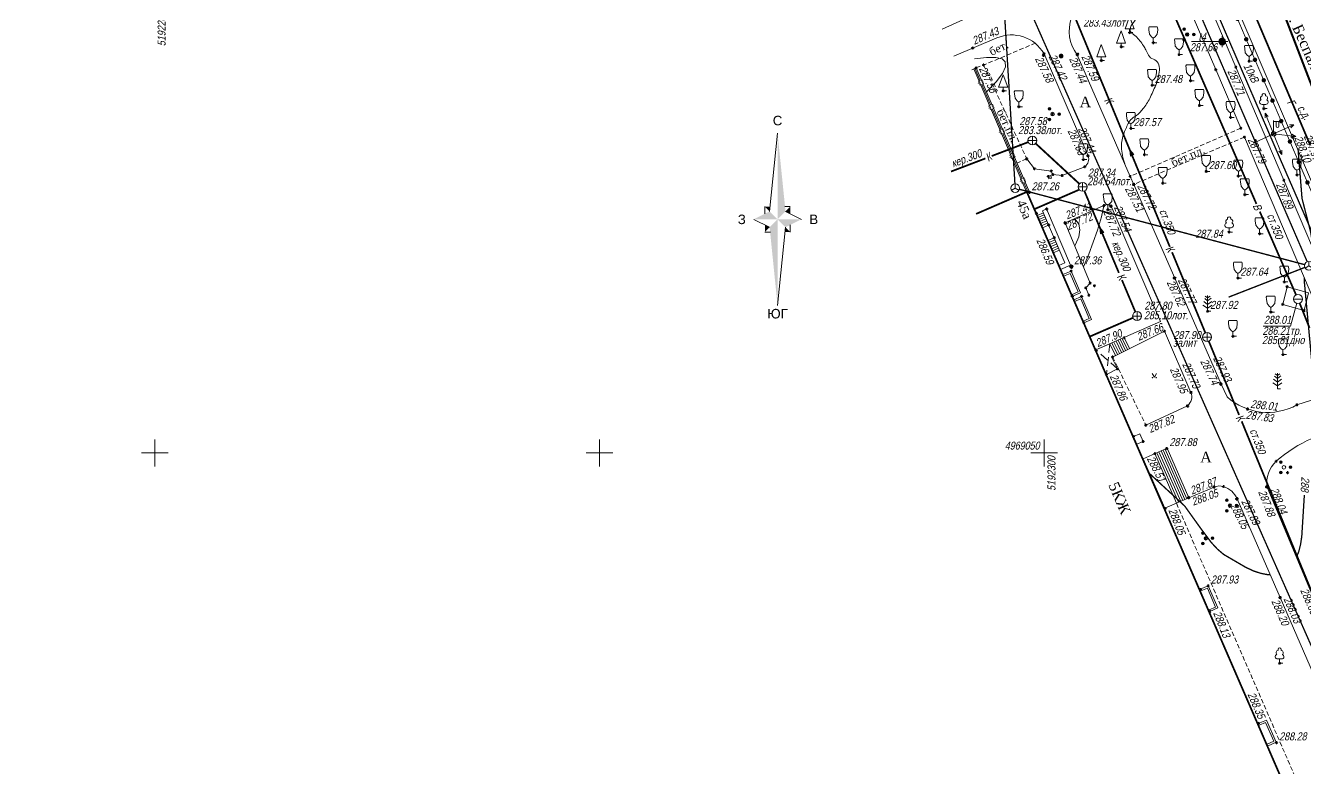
# Model space of a CAD drawing. Header units: metres. Extents: x 5191936 to 10384803, y 4968698 to 9938221.
# Drawn here: x 5192185.5 to 5192329.4, y 4969014.5 to 4969098 of the extents above; entities that cross this region are included whole.
import ezdxf
from ezdxf.enums import TextEntityAlignment as Align

# ---------------------------------------------------------------- set-up
doc = ezdxf.new("R2010")
doc.units = ezdxf.units.M
doc.set_wipeout_variables(frame=1)
for name, pattern in [('COMMUN', [6, 5, -1]), ('DASHED', [0.75, 0.5, -0.25]), ('DASHEDX2', [1.5, 1, -0.5])]:
    doc.linetypes.add(name, pattern=pattern)
doc.layers.get('0').update_dxf_attribs({"lineweight": 18})
for name, color, linetype, lineweight in [('51361400', 7, 'Continuous', 18), ('51361800', 7, 'Continuous', 18), ('51361960', 7, 'Continuous', 18), ('51472300', 7, 'Continuous', 18), ('71133100', 7, 'Continuous', 18), ('71133200', 7, 'Continuous', 18), ('71133600', 7, 'Continuous', 18), ('71133800', 7, 'Continuous', 18), ('71211000', 7, 'Continuous', 18), ('82211000', 7, 'Continuous', 18), ('82212000', 7, 'Continuous', 18), ('Commun', 7, 'Continuous', 18), ('CONTOURS-LABEL', 7, 'Continuous', 18), ('ELE_SKLAD', 7, 'Continuous', 18), ('GEO_POINTS', 7, 'Continuous', 18), ('Grid', 7, 'Continuous', 18), ('Otm', 7, 'Continuous', 18), ('R_Поверхность9_CNT-MAJ', 7, 'Continuous', 18), ('R_Поверхность9_CNT-MIN', 7, 'Continuous', 18), ('Sit', 7, 'Continuous', 18), ('Text', 7, 'Continuous', 18), ('Text_com', 7, 'Continuous', 18), ('Us_znak', 7, 'Continuous', 18), ('Us_znak_fon', 7, 'Continuous', 18), ('Рамка и сетка', 7, 'Continuous', 18)]:
    doc.layers.add(name, color=color, linetype=linetype, lineweight=lineweight)
doc.styles.add('eskd', font='ESKD1.shx', dxfattribs={"width": 1.2, "oblique": 15})
doc.styles.get("Standard").update_dxf_attribs({"font": 'arial.ttf', "width": 0.8, "oblique": 13, "height": 0.9})
doc.styles.add('style1', font='times.ttf', dxfattribs={"height": 1})
doc.linetypes.add('KABELww_500', pattern='A,0.0001,-0.4,[131,ltypeshp.shx,S=0.4,R=90,X=0.4,Y=-0.4],0.2,[131,ltypeshp.shx,S=0.2,R=90,X=0.4,Y=-0.2],3.6,[131,ltypeshp.shx,S=0.2,R=-90,X=-0.4,Y=0.2],0.2,[131,ltypeshp.shx,S=0.4,R=-90,X=-0.4,Y=0.4],-0.8,4,-0.4', length=9.6001)
doc.linetypes.add('ПОДЗ_ЛИНИИ_СВЯЗИ', pattern='A,4.8,-0.2,[133,ltypeshp.shx,S=0.2,R=0,X=-0.2,Y=0],-0.2,4.8,-2', length=12)

# ---------------------------------------------------------------- blocks, each defined once
blk = doc.blocks.new('71133200')
for p, q in [((-0.924145, 3.560442), (-1.024145, 3.360442)), ((-1.024145, 3.360442), (-0.977382, 2.864397)), ((-0.024145, 3.560442), (-0.924145, 3.560442)), ((-0.024145, 3.560442), (0.875855, 3.560442)), ((0.875855, 3.560442), (0.958164, 3.395824)), ((0.975974, 2.864397), (0.958164, 3.395824)), ((-0.977382, 2.864397), (-0.861899, 1.88241)), ((-0.861899, 1.88241), (-0.374616, 1.28565)), ((-0.374616, 1.28565), (0, 1.039723)), ((0, 1.039723), (0.401375, 1.321765)), ((0, 0), (0, 1.039723)), ((0.8, 0), (0, 0)), ((0.401375, 1.321765), (0.861899, 1.88241)), ((0.861899, 1.88241), (0.975974, 2.864397))]:
    blk.add_line(p, q)
at = {"style": 'eskd', "oblique": 14.99997778}
blk.add_attdef('Z', (1.873004, -0.239356), '', height=2, dxfattribs=at)
blk = doc.blocks.new('71133100')
for p, q in [((-0.39, 0.96), (0.43, 0.96)), ((0, 0.96), (0, 0)), ((0, 0), (0.75, 0))]:
    blk.add_line(p, q)
for centre, radius, start, end in [((-0.26, 2.38), 0.52, 101.09, 227.21), ((0.01, 3.04), 0.39, 339.52, 198.62), ((0.33, 2.4), 0.5, 301.87, 85.62), ((-0.44, 1.5), 0.538, 107.1058, 275.2306), ((0.46, 1.48), 0.52, 267.04, 76.7)]:
    blk.add_arc(centre, radius, start, end)
at = {"style": 'eskd', "oblique": 15}
blk.add_attdef('Z', (1.7, -0.17), '', height=2, dxfattribs=at)
blk = doc.blocks.new('71133600')
for p, q in [((-0.52, 3.39), (0, 3.02)), ((0, 3.02), (0.55, 3.39)), ((-0.86, 2.16), (0, 1.51)), ((0, 1.51), (0.96, 2.16))]:
    blk.add_line(p, q)
for points in [[(-0.64, 2.84), (0, 2.37), (0, 2.37), (0.78, 2.93)], [(0.71, 0), (0, 0), (0, 3.55)], [(-1.05, 1.38), (0, 0.67), (1, 1.38)]]:
    blk.add_lwpolyline(points)
at = {"style": 'eskd', "oblique": 15}
blk.add_attdef('Z', (2.03, -0.19), '', height=2, dxfattribs=at)
blk = doc.blocks.new('51472300')
for p, q in [((0, 0.5), (0, 3)), ((0, 2.75), (1.5, 2.75)), ((0.54, 1.74), (0.54, 2.75)), ((1.2, 1.74), (1.2, 2.75))]:
    blk.add_line(p, q)
at = {"color": 7}
for radius in [0.5, 0.05]:
    blk.add_circle((0, 0), radius, dxfattribs=at)
blk.add_arc((0.87, 1.75), 0.331, 182.1567, 357.8433)
at = {"oblique": 15}
blk.add_attdef('Z', (1.02, -1.37), '', height=2, dxfattribs=at)
blk = doc.blocks.new('NAPR')
at = {"layer": 'Us_znak', "color": 0, "linetype": 'Continuous', "lineweight": -2}
for p in [(-0.19, 2.04), (0.19, 2.04)]:
    blk.add_line(p, (0, 2.5), dxfattribs=at)
blk.add_lwpolyline([(0, 0), (0, 2.5)], dxfattribs=at)
blk = doc.blocks.new('71211000')
at = {"linetype": 'Continuous'}
h = blk.add_hatch(color=256, dxfattribs=at)
h.paths.add_polyline_path([(-0.39, -1.19, 1), (-0.99, -1.19, 1)])
h.paths.add_polyline_path([(-0.41, 1.18, 1), (-1.01, 1.18, 1)])
h.paths.add_polyline_path([(1.2, 0, 1), (1.8, 0, 1)])
for centre, radius in [((-0.71, 1.18), 0.3), ((0, 0), 0.4), ((1.5, 0), 0.3), ((-0.69, -1.19), 0.3)]:
    blk.add_circle(centre, radius)
blk = doc.blocks.new('KOVER')
at = {"layer": 'Us_znak', "lineweight": -2}
blk.add_hatch(color=0, dxfattribs=at).paths.add_polyline_path([(-0.21, 0, 1), (0.21, 0, 1)])
at = {"layer": 'Us_znak_fon', "true_color": 0xffffff}
blk.add_hatch(color=7, dxfattribs=at).paths.add_polyline_path([(-0.26, 0, 1), (0.26, 0, 1)])
at = {"layer": 'Us_znak', "color": 0, "lineweight": -2}
blk.add_circle((0, 0), 0.21, dxfattribs=at)
blk = doc.blocks.new('71133800')
blk.add_lwpolyline([(0.71, 0), (0, 0), (0, 0.8), (-1.03, 0.8), (0, 3.61), (1.01, 0.8), (-0.03, 0.8)])
at = {"style": 'eskd', "oblique": 15}
blk.add_attdef('Z', (1.57, -0.8), '', height=2, dxfattribs=at)
blk = doc.blocks.new('GAZON')
at = {"layer": 'Us_znak', "linetype": 'COMMUN', "lineweight": -2}
for points in [[(-0.23, -0.04, 1), (-0.18, -0.04, 1)], [(0.18, -0.04, 1), (0.23, -0.04, 1)]]:
    blk.add_hatch(color=0, dxfattribs=at).paths.add_polyline_path(points)
at = {"layer": 'Us_znak', "color": 0, "linetype": 'COMMUN', "lineweight": -2}
for points in [[(0, 0), (-0.26, 0.43)], [(0, 0), (0.26, 0.43)]]:
    blk.add_lwpolyline(points, dxfattribs=at)
for centre in [(-0.21, -0.04), (0.21, -0.04)]:
    blk.add_circle(centre, 0.025, dxfattribs=at)
blk = doc.blocks.new('*U52')
at = {"layer": '82212000', "linetype": 'Continuous', "ltscale": 0.5}
for points in [[(5192292.89, 4969091.64, 1), (5192292.87, 4969091.68, 1)], [(5192294.07, 4969088.88, 1), (5192294.05, 4969088.93, 1)], [(5192295.26, 4969086.12, 1), (5192295.24, 4969086.17, 1)], [(5192296.44, 4969083.37, 1), (5192296.42, 4969083.41, 1)], [(5192297.62, 4969080.61, 1), (5192297.6, 4969080.66, 1)]]:
    blk.add_hatch(color=256, dxfattribs=at).paths.add_polyline_path(points, flags=0)
at = {"layer": '82212000', "ltscale": 0.5, "const_width": 0.1}
blk.add_lwpolyline([(5192292.78, 4969091.89), (5192292.21, 4969093.23)], dxfattribs=at)
at = {"layer": '82212000', "linetype": 'Continuous', "ltscale": 0.5}
for points, const_width in [([(5192292.65, 4969091.56), (5192292.51, 4969091.5)], 0.05), ([(5192292.55, 4969091.79), (5192293.01, 4969091.99)], 0.05), ([(5192292.75, 4969091.33), (5192292.55, 4969091.79)], 0.05), ([(5192293.21, 4969091.53), (5192292.75, 4969091.33)], 0.05), ([(5192293.97, 4969089.13), (5192292.98, 4969091.43)], 0.1), ([(5192293.01, 4969091.99), (5192293.21, 4969091.53)], 0.05), ([(5192293.83, 4969088.8), (5192293.7, 4969088.75)], 0.05), ([(5192293.74, 4969089.03), (5192294.2, 4969089.23)], 0.05), ([(5192293.93, 4969088.57), (5192293.74, 4969089.03)], 0.05), ([(5192294.39, 4969088.77), (5192293.93, 4969088.57)], 0.05), ([(5192295.15, 4969086.38), (5192294.16, 4969088.67)], 0.1), ([(5192294.2, 4969089.23), (5192294.39, 4969088.77)], 0.05), ([(5192295.02, 4969086.05), (5192294.88, 4969085.99)], 0.05), ([(5192294.92, 4969086.28), (5192295.38, 4969086.47)], 0.05), ([(5192295.12, 4969085.82), (5192294.92, 4969086.28)], 0.05), ([(5192295.58, 4969086.02), (5192295.12, 4969085.82)], 0.05), ([(5192296.33, 4969083.62), (5192295.35, 4969085.92)], 0.1), ([(5192295.38, 4969086.47), (5192295.58, 4969086.02)], 0.05), ([(5192296.2, 4969083.29), (5192296.06, 4969083.23)], 0.05), ([(5192296.1, 4969083.52), (5192296.56, 4969083.72)], 0.05), ([(5192296.3, 4969083.06), (5192296.1, 4969083.52)], 0.05), ([(5192296.76, 4969083.26), (5192296.3, 4969083.06)], 0.05), ([(5192297.51, 4969080.86), (5192296.53, 4969083.16)], 0.1), ([(5192296.56, 4969083.72), (5192296.76, 4969083.26)], 0.05), ([(5192297.38, 4969080.53), (5192297.25, 4969080.47)], 0.05), ([(5192297.29, 4969080.76), (5192297.74, 4969080.96)], 0.05), ([(5192297.48, 4969080.3), (5192297.29, 4969080.76)], 0.05), ([(5192297.94, 4969080.5), (5192297.48, 4969080.3)], 0.05), ([(5192297.74, 4969080.96), (5192297.94, 4969080.5)], 0.05)]:
    blk.add_lwpolyline(points, dxfattribs=dict(at, const_width=const_width))
at = {"layer": '82212000', "linetype": 'Continuous', "ltscale": 0.5, "flags": 128}
blk.add_lwpolyline([(5192298.2, 4969079.25, 0.1, 0.1, 0), (5192297.71, 4969080.4, 0, 0, 0)], format="xyseb", dxfattribs=at)
blk = doc.blocks.new('*U58')
at = {"layer": '82211000', "linetype": 'Continuous', "ltscale": 0.5}
for points in [[(5192318.88, 4969103.27, 1), (5192318.54, 4969103.63, 1)], [(5192320.79, 4969100.97, 1), (5192320.46, 4969101.34, 1)], [(5192321.83, 4969098.57, 1), (5192321.63, 4969099.03, 1)], [(5192322.81, 4969096.27, 1), (5192322.61, 4969096.73, 1)], [(5192323.79, 4969093.97, 1), (5192323.59, 4969094.43, 1)], [(5192324.77, 4969091.67, 1), (5192324.58, 4969092.13, 1)], [(5192325.75, 4969089.38, 1), (5192325.56, 4969089.84, 1)], [(5192326.73, 4969087.08, 1), (5192326.54, 4969087.54, 1)], [(5192327.72, 4969084.78, 1), (5192327.52, 4969085.24, 1)], [(5192328.7, 4969082.48, 1), (5192328.51, 4969082.94, 1)], [(5192329.69, 4969080.18, 1), (5192329.49, 4969080.64, 1)], [(5192330.67, 4969077.88, 1), (5192330.48, 4969078.34, 1)], [(5192331.66, 4969075.59, 1), (5192331.46, 4969076.05, 1)], [(5192332.64, 4969073.29, 1), (5192332.45, 4969073.75, 1)], [(5192333.63, 4969070.99, 1), (5192333.43, 4969071.45, 1)], [(5192334.62, 4969068.69, 1), (5192334.42, 4969069.15, 1)], [(5192335.6, 4969066.4, 1), (5192335.41, 4969066.86, 1)], [(5192336.59, 4969064.1, 1), (5192336.39, 4969064.56, 1)], [(5192337.57, 4969061.8, 1), (5192337.38, 4969062.26, 1)]]:
    blk.add_hatch(color=256, dxfattribs=at).paths.add_polyline_path(points, flags=0)
at = {"layer": '82211000', "ltscale": 0.5, "const_width": 0.1}
blk.add_lwpolyline([(5192318.53, 4969103.62, 0.104596), (5192317.47, 4969104.24, 0.104596)], format="xyb", dxfattribs=at)
at = {"layer": '82211000', "linetype": 'Continuous', "ltscale": 0.5}
for points in [[(5192320.46, 4969101.34, 0.1, 0.1, -0.006177), (5192318.9, 4969103.22, 0.1, 0.1, 0.004219), (5192318.87, 4969103.26, 0, 0, 0)], [(5192321.63, 4969099.03, 0.1, 0.1, 0), (5192320.82, 4969100.93, 0.1, 0.1, -0.000126), (5192320.79, 4969100.97, 0, 0, 0)], [(5192327.52, 4969085.24, 0.1, 0.1, 0), (5192327.48, 4969085.34, 0.1, 0.1, 0), (5192326.73, 4969087.08, 0, 0, 0)], [(5192332.45, 4969073.75, 0.1, 0.1, 0), (5192331.9, 4969075.02, 0.1, 0.1, 0), (5192331.66, 4969075.59, 0, 0, 0)]]:
    blk.add_lwpolyline(points, format="xyseb", dxfattribs=at)
at = {"layer": '82211000', "linetype": 'Continuous', "ltscale": 0.5, "const_width": 0.1}
for points in [[(5192322.61, 4969096.73), (5192321.83, 4969098.57)], [(5192323.59, 4969094.43), (5192322.81, 4969096.27)], [(5192324.58, 4969092.13), (5192323.79, 4969093.97)], [(5192325.56, 4969089.84), (5192324.77, 4969091.67)], [(5192326.54, 4969087.54), (5192325.75, 4969089.38)], [(5192328.51, 4969082.94), (5192327.72, 4969084.78)], [(5192329.49, 4969080.64), (5192328.7, 4969082.48)], [(5192330.48, 4969078.34), (5192329.69, 4969080.18)], [(5192331.46, 4969076.05), (5192330.67, 4969077.88)], [(5192333.43, 4969071.45), (5192332.64, 4969073.29)], [(5192334.42, 4969069.15), (5192333.63, 4969070.99)], [(5192335.41, 4969066.86), (5192334.62, 4969068.69)], [(5192336.39, 4969064.56), (5192335.6, 4969066.4)], [(5192337.38, 4969062.26), (5192336.59, 4969064.1)]]:
    blk.add_lwpolyline(points, dxfattribs=at)
at = {"layer": '82211000', "linetype": 'Continuous', "ltscale": 0.5, "flags": 128}
blk.add_lwpolyline([(5192337.97, 4969060.88, 0.1, 0.1, 0), (5192337.57, 4969061.8, 0, 0, 0)], format="xyseb", dxfattribs=at)
blk = doc.blocks.new('51361800a')
at = {"color": 7}
blk.add_wipeout([(-0.1, 1), (-0.29, 0.96), (-0.47, 0.89), (-0.64, 0.78), (-0.78, 0.64), (-0.89, 0.47), (-0.96, 0.29), (-1, 0.1), (-1, -0.1), (-0.96, -0.29), (-0.89, -0.47), (-0.78, -0.64), (-0.64, -0.78), (-0.47, -0.89), (-0.29, -0.96), (-0.1, -1), (0.1, -1), (0.29, -0.96), (0.47, -0.89), (0.64, -0.78), (0.78, -0.64), (0.89, -0.47), (0.96, -0.29), (1, -0.1), (1, 0.1), (0.96, 0.29), (0.89, 0.47), (0.78, 0.64), (0.64, 0.78), (0.47, 0.89), (0.29, 0.96), (0.1, 1)], dxfattribs=at)
for p, q in [((-1, 0), (1, 0)), ((0, -1), (0, 1))]:
    blk.add_line(p, q)
blk.add_circle((0, 0), 1)
at = {"style": 'eskd', "oblique": 15}
for tag, p in [('Z', (1.72, 1.4)), ('Z1', (1.72, -1)), ('Z2', (1.72, -3.4))]:
    blk.add_attdef(tag, p, '', height=2, dxfattribs=at)
blk = doc.blocks.new('51361960a')
at = {"color": 7}
blk.add_wipeout([(-0.1, 1), (-0.29, 0.96), (-0.47, 0.89), (-0.64, 0.78), (-0.78, 0.64), (-0.89, 0.47), (-0.96, 0.29), (-1, 0.1), (-1, -0.1), (-0.96, -0.29), (-0.89, -0.47), (-0.78, -0.64), (-0.64, -0.78), (-0.47, -0.89), (-0.29, -0.96), (-0.1, -1), (0.1, -1), (0.29, -0.96), (0.47, -0.89), (0.64, -0.78), (0.78, -0.64), (0.89, -0.47), (0.96, -0.29), (1, -0.1), (1, 0.1), (0.96, 0.29), (0.89, 0.47), (0.78, 0.64), (0.64, 0.78), (0.47, 0.89), (0.29, 0.96), (0.1, 1)], dxfattribs=at)
blk.add_wipeout([(-0.1, 1), (-0.29, 0.96), (-0.47, 0.89), (-0.64, 0.78), (-0.78, 0.64), (-0.89, 0.47), (-0.96, 0.29), (-1, 0.1), (-1, -0.1), (-0.96, -0.29), (-0.89, -0.47), (-0.78, -0.64), (-0.64, -0.78), (-0.47, -0.89), (-0.29, -0.96), (-0.1, -1), (0.1, -1), (0.29, -0.96), (0.47, -0.89), (0.64, -0.78), (0.78, -0.64), (0.89, -0.47), (0.96, -0.29), (1, -0.1), (1, 0.1), (0.96, 0.29), (0.89, 0.47), (0.78, 0.64), (0.64, 0.78), (0.47, 0.89), (0.29, 0.96), (0.1, 1)], dxfattribs=at)
for q in [(-0.87, -0.5), (0, 1), (0.87, -0.5)]:
    blk.add_line((0, 0), q)
blk.add_circle((0, 0), 1)
at = {"style": 'eskd', "oblique": 15}
for tag, p in [('Z', (1.72, 1.4)), ('Z1', (1.72, -1)), ('Z2', (1.72, -3.4))]:
    blk.add_attdef(tag, p, '', height=2, dxfattribs=at)
blk = doc.blocks.new('51361400a')
at = {"color": 7}
blk.add_wipeout([(-0.1, 1), (-0.29, 0.96), (-0.47, 0.89), (-0.64, 0.78), (-0.78, 0.64), (-0.89, 0.47), (-0.96, 0.29), (-1, 0.1), (-1, -0.1), (-0.96, -0.29), (-0.89, -0.47), (-0.78, -0.64), (-0.64, -0.78), (-0.47, -0.89), (-0.29, -0.96), (-0.1, -1), (0.1, -1), (0.29, -0.96), (0.47, -0.89), (0.64, -0.78), (0.78, -0.64), (0.89, -0.47), (0.96, -0.29), (1, -0.1), (1, 0.1), (0.96, 0.29), (0.89, 0.47), (0.78, 0.64), (0.64, 0.78), (0.47, 0.89), (0.29, 0.96), (0.1, 1)], dxfattribs=at)
blk.add_line((-1, 0), (1, 0))
blk.add_circle((0, 0), 1)
at = {"style": 'eskd', "oblique": 15}
for tag, p in [('Z', (1.72, 1.4)), ('Z1', (1.72, -1)), ('Z2', (1.72, -3.4))]:
    blk.add_attdef(tag, p, '', height=2, dxfattribs=at)
blk = doc.blocks.new('A$C52264BE2')
at = {"layer": 'Sit'}
h = blk.add_hatch(color=32, dxfattribs=at)
h.dxf.hatch_style = 1
h.paths.add_polyline_path([(0, 0.37), (0.71, 0.44), (0.15, 0)])
at = {"layer": 'Sit', "color": 32, "elevation": 285.31}
blk.add_lwpolyline([(0, 0.37), (0.71, 0.44), (0.15, 0), (0, 0.37)], dxfattribs=at)
blk = doc.blocks.new('POINT')
at = {"layer": 'Us_znak', "linetype": 'Continuous', "lineweight": -2}
h = blk.add_hatch(color=0, dxfattribs=at)
edge = h.paths.add_edge_path()
edge.add_arc((0, 0), 0.05, 0, 360)
at = {"layer": 'Us_znak_fon', "linetype": 'Continuous', "true_color": 0xffffff}
blk.add_hatch(color=7, dxfattribs=at).paths.add_polyline_path([(-0.42, 0.05, -0.346708), (-0.05, 0.42), (-0.05, 0.62), (0.05, 0.62), (0.05, 0.42, -0.346708), (0.42, 0.05), (0.62, 0.05), (0.62, -0.05), (0.42, -0.05, -0.346708), (0.05, -0.42), (0.05, -0.62), (-0.05, -0.62), (-0.05, -0.42, -0.346708), (-0.42, -0.05), (-0.62, -0.05), (-0.62, 0.05)])
at = {"layer": 'Us_znak', "color": 0, "linetype": 'Continuous', "lineweight": -2}
for p, q in [((-0.62, 0), (-0.38, 0)), ((0, 0.38), (0, 0.62)), ((0.38, 0), (0.62, 0)), ((0, -0.62), (0, -0.38))]:
    blk.add_line(p, q, dxfattribs=at)
for radius in [0.375, 0.05]:
    blk.add_circle((0, 0), radius, dxfattribs=at)
blk = doc.blocks.new('GRID')
at = {"layer": 'Grid', "color": 104}
blk.add_line((-1.5, 0), (1.5, 0), dxfattribs=at)
for points in [[(0, 0), (0, 1.5)], [(0, 0), (0, -1.5)]]:
    blk.add_lwpolyline(points, dxfattribs=at)
blk = doc.blocks.new('INVZR')
for p, q in [((-1.83, 1.95), (-0.05, 19.52)), ((-2.91, 1.41), (-2.91, 3.02)), ((1.56, 3.02), (2.81, 3.02)), ((-1.83, -1.62), (-5.4, 0.16)), ((1.74, 1.95), (5.31, 0.16)), ((-1.66, -2.69), (-2.91, -2.69)), ((1.74, -1.62), (-0.05, -19.19)), ((2.81, -1.09), (2.81, -2.69))]:
    blk.add_line(p, q)
for points in [[(-0.05, 19.52), (-0.05, 0.16), (1.74, 1.95)], [(-2.91, 3.02), (-1.83, 1.95), (-1.66, 3.02)], [(2.81, 3.02), (1.74, 1.95), (2.81, 1.41)], [(-5.4, 0.16), (-0.05, 0.16), (-1.83, 1.95)], [(-0.05, -19.19), (-0.05, 0.16), (-1.83, -1.62)], [(5.31, 0.16), (-0.05, 0.16), (1.74, -1.62)], [(-2.91, -2.69), (-1.83, -1.62), (-2.91, -1.09)], [(2.81, -2.69), (1.74, -1.62), (1.56, -2.69)]]:
    blk.add_solid(points)
for s, height, p in [('С', 2.14, (-0.05, 21.3)), ('ЮГ', 2.143, (-0.05, -22.12))]:
    blk.add_text(s, height=height).set_placement(p, align=Align.CENTER)
blk.add_text('З', height=2.14).set_placement((-7.19, -0.91), align=Align.RIGHT)
blk.add_text('В', height=2.14).set_placement((7.09, -0.91))

msp = doc.modelspace()

# ---------------------------------------------------------------- linework, layer by layer
at = {"color": 192, "linetype": 'ПОДЗ_ЛИНИИ_СВЯЗИ', "lineweight": 60, "ltscale": 0.4, "const_width": 0.15, "flags": 128}
for points, elevation in [([(5192329.562, 4969071.503), (5192292.664, 4969156.736)], 290.074), ([(5192294.798, 4969111.406), (5192296.702, 4969080.27)], 287.444), ([(5192339.352, 4969007.237), (5192296.579, 4969103.86)], 290.481), ([(5192297.217, 4969079.642), (5192329.277, 4969071.172)], 287.444), ([(5192329.295, 4969070.862), (5192320.731, 4969067.523)], 290.074)]:
    msp.add_lwpolyline(points, dxfattribs=dict(at, elevation=elevation))
at = {"layer": 'Commun', "color": 4, "linetype": 'COMMUN', "ltscale": 0.7, "const_width": 0.2, "elevation": 287.906, "flags": 128}
msp.add_lwpolyline([(5192293.291, 4969170.842), (5192329.917, 4969084.562)], dxfattribs=at)
at = {"layer": 'Commun', "color": 1, "linetype": 'KABELww_500', "lineweight": 30, "flags": 128}
msp.add_lwpolyline([(5192313.741, 4969113.03), (5192318.688, 4969101.205), (5192326.535, 4969083.027), (5192337.274, 4969058.319), (5192355.261, 4969016.032), (5192359.208, 4969007.01), (5192365.761, 4968992.071), (5192384.47, 4968949.726), (5192398.816, 4968916.917), (5192412.72, 4968884.388), (5192424.626, 4968856.733), (5192424.626, 4968856.733)], dxfattribs=at)
at = {"layer": 'Commun', "color": 106, "linetype": 'COMMUN', "ltscale": 0.7, "const_width": 0.2, "flags": 128}
for points, elevation in [([(5192312.164, 4969104.826), (5192323.853, 4969077.999)], 285.381), ([(5192324.229, 4969077.137), (5192328.312, 4969067.764)], 285.381), ([(5192329.819, 4969064.067), (5192328.71, 4969066.846)], 288.015)]:
    msp.add_lwpolyline(points, dxfattribs=dict(at, elevation=elevation))
at = {"layer": 'Commun', "color": 32, "linetype": 'COMMUN', "ltscale": 0.7, "const_width": 0.2, "flags": 128}
for points, elevation in [([(5192303.471, 4969098.947), (5192314.116, 4969073.176)], 287.376), ([(5192294.093, 4969083.383), (5192298.203, 4969084.949)], 287.557), ([(5192299.038, 4969084.788), (5192303.947, 4969080.257)], 287.557), ([(5192289.516, 4969081.64), (5192293.388, 4969083.115)], 287.557), ([(5192303.927, 4969079.599), (5192298.882, 4969077.41)], 287.34), ([(5192304.509, 4969079.457), (5192308.391, 4969070.252)], 287.557), ([(5192314.368, 4969072.565), (5192318.117, 4969063.487)], 287.376), ([(5192308.733, 4969069.441), (5192310.244, 4969065.858)], 287.557), ([(5192309.979, 4969065.198), (5192305.101, 4969063.081)], 287.557)]:
    msp.add_lwpolyline(points, dxfattribs=dict(at, elevation=elevation))
for points in [[(5192321.903, 4969054.273), (5192318.495, 4969062.571)], [(5192337.993, 4969015.097), (5192322.195, 4969053.561)]]:
    msp.add_lwpolyline(points, dxfattribs=at)
at = {"layer": 'GEO_POINTS', "lineweight": 60}
for centre in [(5192309.603, 4969097.265, 287.528), (5192316.065, 4969097.049, 287.61), (5192308.652, 4969095.658, 287.465), (5192312.262, 4969096.126, 287.403), (5192320.002, 4969096.245, 287.66), (5192291.964, 4969095.523, 287.432), (5192299.917, 4969094.703, 287.584), (5192299.973, 4969094.88, 287.424), (5192301.892, 4969094.631, 287.42), (5192303.698, 4969094.766, 287.435), (5192303.776, 4969094.837, 287.592), (5192306.417, 4969094.125, 287.513), (5192315.153, 4969094.786, 287.591), (5192292.347, 4969093.285, 287.557), (5192293.182, 4969093.612, 287.56), (5192319.275, 4969093.096, 287.672), (5192321.542, 4969093.376, 287.714), (5192323.023, 4969094.045, 287.914), (5192312.13, 4969091.337, 287.482), (5192316.438, 4969091.843, 287.493), (5192295.382, 4969090.708, 287.469), (5192297.145, 4969088.932, 286.643), (5192317.446, 4969089.066, 287.538), (5192324.687, 4969088.708, 287.97), (5192300.934, 4969088.098, 287.413), (5192320.956, 4969087.72, 287.659), (5192309.747, 4969086.485, 287.574), (5192322.111, 4969086.51, 287.769), (5192322.501, 4969085.514, 287.788), (5192325.789, 4969085.882, 287.906), (5192327.89, 4969085.515, 288.1), (5192327.959, 4969085.504, 287.973), (5192298.67, 4969085.127, 287.579), (5192298.027, 4969083.07, 287.329), (5192304.386, 4969082.988, 287.586), (5192304.89, 4969083.416, 287.633), (5192304.948, 4969083.394, 287.435), (5192311.257, 4969083.53, 287.648), (5192298.891, 4969081.95, 286.225), (5192300.79, 4969081.699, 287.289), (5192300.967, 4969081.294, 287.292), (5192302.01, 4969081.198, 287.256), (5192304.556, 4969082.18, 287.439), (5192318.198, 4969081.653, 287.599), (5192328.409, 4969081.262, 288.069), (5192300.448, 4969081.096, 287.189), (5192304.315, 4969079.918, 287.34), (5192309.668, 4969081.092, 287.494), (5192310.036, 4969080.185, 287.508), (5192310.085, 4969080.181, 287.716), (5192313.321, 4969080.33, 287.644), (5192321.821, 4969081.139, 287.645), (5192326.939, 4969080.664, 287.891), (5192298.04, 4969079.35, 296.631), (5192298.343, 4969079.306, 287.261), (5192322.551, 4969079.041, 287.624), (5192299.115, 4969076.941, 287.326), (5192300.27, 4969077.432, 287.261), (5192306.714, 4969077.818, 287.504), (5192307.148, 4969077.346, 287.687), (5192307.476, 4969077.732, 287.722), (5192307.504, 4969077.763, 287.542), (5192300.494, 4969075.628, 286.573), (5192302.335, 4969075.877, 287.406), (5192302.391, 4969075.822, 287.718), (5192301.132, 4969074.192, 286.589), (5192320.779, 4969074.842, 287.844), (5192324.209, 4969074.654, 287.733), (5192303.029, 4969070.452, 287.326), (5192303.044, 4969070.947, 287.361), (5192314.591, 4969069.664, 287.624), (5192314.684, 4969069.67, 287.77), (5192321.77, 4969069.67, 287.645), (5192304.676, 4969068.559, 287.441), (5192305.163, 4969069.103, 287.544), (5192305.636, 4969068.799, 287.61), (5192326.994, 4969069.234, 287.895), (5192327.303, 4969068.693, 287.921), (5192303.157, 4969067.613, 287.535), (5192304.203, 4969067.597, 287.445), (5192305.017, 4969067.733, 287.466), (5192328.513, 4969067.314, 288.015), (5192310.438, 4969065.398, 287.8), (5192318.363, 4969065.938, 287.919), (5192325.472, 4969065.849, 287.827), (5192326.811, 4969066.71, 287.773), (5192329.232, 4969066.018, 287.839), (5192304.454, 4969064.639, 287.765), (5192308.997, 4969062.956, 287.745), (5192313.523, 4969063.686, 287.661), (5192318.452, 4969063.06, 287.9), (5192321.21, 4969063.117, 287.75), (5192305.809, 4969061.58, 287.896), (5192326.83, 4969061.06, 287.882), (5192307.685, 4969060.798, 287.761), (5192306.985, 4969058.839, 287.86), (5192308.229, 4969059.458, 287.761), (5192316.474, 4969056.812, 287.947), (5192316.512, 4969056.807, 287.734), (5192319.827, 4969057.777, 287.929), (5192319.87, 4969057.735, 287.738), (5192316.106, 4969055.312, 287.975), (5192316.135, 4969055.268, 287.794), (5192328.408, 4969055.412, 287.961), (5192322.86, 4969054.946, 288.01), (5192322.861, 4969054.925, 287.833), (5192311.408, 4969053.127, 287.822), (5192310.026, 4969051.863, 287.951), (5192311.108, 4969051.29, 287.886), (5192312.441, 4969049.93, 288.509), (5192313.771, 4969050.518, 287.876), (5192326.078, 4969049.068, 287.897), (5192327.357, 4969047.786, 287.978), (5192319.062, 4969046.184, 287.905), (5192319.102, 4969046.145, 288.056), (5192320.16, 4969046.227, 287.854), (5192324.98, 4969046.192, 287.877), (5192325.074, 4969046.159, 288.041), (5192316.231, 4969045.006, 287.869), (5192316.242, 4969044.957, 288.048), (5192320.86, 4969044.105, 288.046), (5192321.628, 4969044.83, 288.047), (5192321.666, 4969044.867, 287.888), (5192321.682, 4969044.85, 287.877), (5192313.587, 4969043.742, 288.046), (5192318.148, 4969040.43, 287.978), (5192317.547, 4969034.645, 288.12), (5192318.436, 4969035.069, 287.929), (5192326.5, 4969033.747, 288.197), (5192326.524, 4969033.754, 288.034), (5192318.623, 4969032.184, 288.126), (5192326.459, 4969026.364, 288.409), (5192324.066, 4969019.589, 288.346), (5192326.113, 4969017.434, 288.28)]:
    msp.add_circle(centre, 0.06, dxfattribs=at)
at = {"layer": 'R_Поверхность9_CNT-MAJ', "color": 32, "const_width": 0.15, "elevation": 288, "flags": 128}
for points in [[(5192328.533, 4969084.161), (5192328.977, 4969078.621), (5192329.936, 4969074.883), (5192330.085, 4969074.005), (5192330.124, 4969073.197)], [(5192329.242, 4969069.711), (5192329.232, 4969069.314), (5192330.244, 4969058.45), (5192330.259, 4969056.005)], [(5192325.406, 4969036.317), (5192325.141, 4969036.317), (5192324.354, 4969036.47), (5192323.503, 4969036.749), (5192322.639, 4969037.155), (5192320.171, 4969038.594), (5192319.454, 4969039.209), (5192318.792, 4969039.924), (5192317.574, 4969041.544), (5192315.786, 4969044.043), (5192311.87, 4969047.657)], [(5192329.24, 4969045.291), (5192328.948, 4969040.619), (5192328.812, 4969039.716), (5192328.615, 4969038.923), (5192328.354, 4969038.296)]]:
    msp.add_lwpolyline(points, dxfattribs=at)
at = {"layer": 'R_Поверхность9_CNT-MIN', "color": 32}
msp.add_lwpolyline([(5192309.049, 4969082.51, -0.0827607), (5192308.689, 4969084.417, -0.1017666), (5192308.975, 4969085.975, -0.0197057), (5192309.514, 4969087.171, -0.0778136), (5192309.708, 4969087.443, -0.066748), (5192310.261, 4969087.876, 0.0765146), (5192310.738, 4969088.264, 0.0185945), (5192311.079, 4969088.672, 0.0136665), (5192311.507, 4969089.255, 0.0373227), (5192311.859, 4969089.855, 0.0159442), (5192312.53, 4969091.337, 0.0725075), (5192312.958, 4969093.028, 0.155752), (5192312.789, 4969093.838, 0.1843248), (5192312.273, 4969094.265, -0.174819), (5192311.722, 4969094.704, -0.0432805), (5192311.408, 4969095.33, 0.0587178), (5192311.162, 4969095.785, 0.0190045), (5192310.732, 4969096.349, 0.0199925), (5192310.284, 4969096.851, 0.0663333), (5192310.002, 4969097.074, -0.080265), (5192309.774, 4969097.265, -0.1372379), (5192309.664, 4969097.498, -0.1079101), (5192309.679, 4969097.823, -0.0812388), (5192309.777, 4969098.041, -0.0228942), (5192310.276, 4969098.722, -0.0441328)], format="xyb", dxfattribs=at)
at = {"layer": 'R_Поверхность9_CNT-MIN', "color": 32, "flags": 128}
for points, elevation in [([(5192293.501, 4969090.595), (5192294.595, 4969091.731), (5192295.313, 4969092.673), (5192295.655, 4969093.419), (5192295.621, 4969093.97), (5192295.25, 4969094.308), (5192294.551, 4969094.477), (5192293.525, 4969094.476), (5192292.172, 4969094.306)], 287.5), ([(5192306.687, 4969077.806), (5192306.686, 4969077.8), (5192306.423, 4969076.55), (5192305.986, 4969075.052), (5192305.003, 4969072.34), (5192304.4, 4969070.932)], 287.5), ([(5192303.386, 4969076.343), (5192303.493, 4969076.272), (5192303.88, 4969075.732), (5192304.015, 4969075.078), (5192303.896, 4969074.311), (5192303.522, 4969073.431), (5192303.422, 4969073.273)], 287)]:
    msp.add_lwpolyline(points, dxfattribs=dict(at, elevation=elevation))
at = {"layer": 'Sit', "flags": 128}
for points, elevation in [([(5192312.471, 4969108.541), (5192311.152, 4969107.729), (5192300.005, 4969102.785), (5192294.739, 4969100.458), (5192288.531, 4969097.649)], 285.237), ([(5192314.194, 4969104.922), (5192319.275, 4969093.096), (5192322.111, 4969086.51)], 287.405), ([(5192316.629, 4969104.948), (5192321.542, 4969093.376), (5192326.939, 4969080.664), (5192331.893, 4969069.051), (5192336.001, 4969059.563), (5192336.001, 4969059.563)], 287.405), ([(5192319.377, 4969096.245), (5192316.544, 4969096.245)], 287.66), ([(5192303.698, 4969094.766), (5192309.668, 4969081.092), (5192310.085, 4969080.181), (5192314.684, 4969069.67), (5192319.87, 4969057.735)], 287.435), ([(5192291.866, 4969093.072), (5192292.073, 4969093.163)], 287.557), ([(5192292.347, 4969093.285), (5192292.071, 4969093.167)], 287.557), ([(5192292.071, 4969093.167), (5192298.067, 4969079.188)], 287.557), ([(5192292.345, 4969093.289), (5192292.551, 4969093.38)], 287.557), ([(5192292.347, 4969093.285), (5192298.343, 4969079.306)], 287.557), ([(5192328.408, 4969055.412), (5192334.427, 4969057.341), (5192329.91, 4969068.147), (5192322.501, 4969085.514)], 287.961), ([(5192304.556, 4969082.18), (5192304.556, 4969082.18), (5192302.01, 4969081.198), (5192300.967, 4969081.294), (5192300.79, 4969081.699), (5192298.891, 4969081.95), (5192298.027, 4969083.07)], 287.424), ([(5192300.448, 4969081.096), (5192300.736, 4969081.178), (5192300.818, 4969080.889), (5192300.53, 4969080.807), (5192300.448, 4969081.096)], 287.189), ([(5192300.777, 4969081.034), (5192300.489, 4969080.952)], 287.189), ([(5192298.343, 4969079.306), (5192298.067, 4969079.203)], 287.557), ([(5192299.897, 4969077.004), (5192299.191, 4969076.698)], 286.573), ([(5192300.27, 4969077.432), (5192299.81, 4969077.236)], 287.261), ([(5192299.81, 4969077.236), (5192302.31, 4969071.392), (5192301.624, 4969071.094)], 287.261), ([(5192300.27, 4969077.432), (5192302.965, 4969071.131), (5192301.823, 4969070.635)], 287.261), ([(5192299.996, 4969076.775), (5192299.291, 4969076.469)], 286.573), ([(5192300.096, 4969076.546), (5192299.39, 4969076.239)], 286.573), ([(5192300.195, 4969076.316), (5192299.49, 4969076.01)], 286.573), ([(5192300.295, 4969076.087), (5192299.589, 4969075.781)], 286.573), ([(5192300.394, 4969075.858), (5192299.689, 4969075.551)], 286.573), ([(5192300.494, 4969075.628), (5192299.789, 4969075.322)], 286.573), ([(5192301.115, 4969074.185), (5192300.414, 4969073.881)], 286.589), ([(5192301.214, 4969073.956), (5192300.514, 4969073.651)], 286.589), ([(5192301.314, 4969073.726), (5192300.613, 4969073.422)], 286.589), ([(5192301.414, 4969073.497), (5192300.713, 4969073.193)], 286.589), ([(5192301.513, 4969073.268), (5192300.812, 4969072.963)], 286.589), ([(5192301.613, 4969073.038), (5192300.912, 4969072.734)], 286.589), ([(5192301.712, 4969072.809), (5192301.011, 4969072.505)], 286.589), ([(5192303.157, 4969067.613), (5192303.157, 4969067.613), (5192304.087, 4969068.017), (5192303.029, 4969070.452), (5192302.098, 4969070.048), (5192302.098, 4969070.048)], 287.326), ([(5192303.077, 4969067.796), (5192303.824, 4969068.121), (5192302.925, 4969070.189), (5192302.178, 4969069.864)], 287.326), ([(5192304.454, 4969064.639), (5192304.454, 4969064.639), (5192305.324, 4969065.018), (5192304.203, 4969067.597), (5192303.333, 4969067.219), (5192303.333, 4969067.219)], 287.445), ([(5192304.374, 4969064.823), (5192305.061, 4969065.121), (5192304.099, 4969067.334), (5192303.412, 4969067.035)], 287.445), ([(5192328.382, 4969066.825), (5192327.697, 4969064.253), (5192324.625, 4969064.253)], 288.015), ([(5192313.064, 4969064.782), (5192305.809, 4969061.58)], 287.669), ([(5192313.523, 4969063.686), (5192307.596, 4969060.751)], 287.661), ([(5192308.069, 4969062.578), (5192308.694, 4969061.302)], 287.745), ([(5192308.298, 4969062.679), (5192308.918, 4969061.412)], 287.745), ([(5192308.527, 4969062.78), (5192309.143, 4969061.522)], 287.745), ([(5192308.756, 4969062.881), (5192309.367, 4969061.632)], 287.745), ([(5192308.985, 4969062.982), (5192309.592, 4969061.742)], 287.745), ([(5192306.985, 4969058.839), (5192308.229, 4969059.458), (5192307.596, 4969060.751), (5192308.02, 4969060.972), (5192307.382, 4969062.275), (5192305.809, 4969061.58)], 287.761), ([(5192307.382, 4969062.275), (5192308.02, 4969060.972)], 287.745), ([(5192307.611, 4969062.376), (5192308.245, 4969061.082)], 287.745), ([(5192307.84, 4969062.477), (5192308.469, 4969061.192)], 287.745), ([(5192308.229, 4969059.458), (5192307.596, 4969060.751)], 287.761), ([(5192308.229, 4969059.458), (5192306.985, 4969058.839)], 287.761), ([(5192319.87, 4969057.735), (5192319.87, 4969057.735), (5192319.87, 4969057.735)], 287.435), ([(5192319.87, 4969057.735), (5192319.87, 4969057.735), (5192319.87, 4969057.735)], 287.435), ([(5192319.87, 4969057.735), (5192319.87, 4969057.735), (5192319.87, 4969057.735), (5192319.87, 4969057.735), (5192319.87, 4969057.735), (5192320.577, 4969056.3)], 287.435), ([(5192312.441, 4969049.93), (5192314.88, 4969044.361)], 288.509), ([(5192312.67, 4969050.03), (5192315.109, 4969044.461)], 288.509), ([(5192312.899, 4969050.13), (5192315.338, 4969044.561)], 288.509), ([(5192313.128, 4969050.231), (5192315.567, 4969044.661)], 288.509), ([(5192313.357, 4969050.331), (5192315.796, 4969044.762)], 288.509), ([(5192313.586, 4969050.431), (5192316.025, 4969044.862)], 288.509), ([(5192317.534, 4969034.675), (5192317.534, 4969034.675), (5192318.436, 4969035.069), (5192319.525, 4969032.579), (5192318.623, 4969032.184), (5192318.623, 4969032.184)], 288.126), ([(5192317.614, 4969034.492), (5192318.333, 4969034.806), (5192319.261, 4969032.682), (5192318.542, 4969032.368)], 288.126), ([(5192324.066, 4969019.589), (5192324.066, 4969019.589), (5192324.968, 4969019.983), (5192326.057, 4969017.492), (5192325.155, 4969017.098), (5192325.155, 4969017.098)], 288.346), ([(5192324.146, 4969019.405), (5192324.865, 4969019.72), (5192325.794, 4969017.596), (5192325.075, 4969017.281)], 288.346)]:
    msp.add_lwpolyline(points, dxfattribs=dict(at, elevation=elevation))
for points, elevation in [([(5192338.577, 4969060.674), (5192332.314, 4969075.199), (5192327.89, 4969085.515), (5192321.21, 4969101.169, 0.0476624), (5192319.247, 4969103.503, 0.1939128), (5192316.629, 4969104.948, 0.0659391), (5192314.194, 4969104.922, 0.0673268), (5192312.366, 4969104.403), (5192304.957, 4969101.172)], 287.405), ([(5192303.077, 4969098.951, 0.2597881), (5192303.698, 4969094.766)], 287.405), ([(5192289.837, 4969094.626), (5192294.664, 4969096.663, -0.3782682), (5192299.973, 4969094.88, 5.1342554)], 287.432), ([(5192304.556, 4969082.18, 0.3236145), (5192304.948, 4969083.394, 1.1727359)], 287.424), ([(5192313.064, 4969064.782), (5192307.504, 4969077.763, 0.3357556), (5192306.714, 4969077.818), (5192302.335, 4969075.877), (5192305.163, 4969069.103), (5192304.676, 4969068.559), (5192305.017, 4969067.733)], 287.669), ([(5192313.523, 4969063.686), (5192316.474, 4969056.812, -0.334893), (5192316.106, 4969055.312), (5192311.408, 4969053.127)], 287.661), ([(5192328.408, 4969055.412, -0.3199033), (5192320.577, 4969056.3, 20.412914)], 287.961), ([(5192335.899, 4969054.125), (5192330.104, 4969051.635, 0.0810691), (5192326.078, 4969049.068, 0.2601874), (5192325.074, 4969046.159), (5192329.751, 4969034.945), (5192338.092, 4969015.742, 0.1586939), (5192340.904, 4969012.565, 0.1884231), (5192344.652, 4969011.964), (5192352.603, 4969015.157)], 288.196), ([(5192325.028, 4969003.792), (5192333.85, 4969007.464, 0.428), (5192335.265, 4969013.677), (5192326.524, 4969033.754), (5192321.682, 4969044.85, 0.2152841), (5192320.16, 4969046.227, 0.1967347), (5192319.102, 4969046.145), (5192316.242, 4969044.957)], 288.784)]:
    msp.add_lwpolyline(points, format="xyb", dxfattribs=dict(at, elevation=elevation))
at = {"layer": 'Sit', "linetype": 'DASHED', "flags": 128}
for points, elevation in [([(5192292.345, 4969093.289), (5192293.182, 4969093.612), (5192298.964, 4969096.059)], 287.557), ([(5192293.182, 4969093.612), (5192298.027, 4969083.07)], 287.56), ([(5192322.111, 4969086.51), (5192309.668, 4969081.092)], 287.769), ([(5192322.501, 4969085.514), (5192310.036, 4969080.185)], 287.788), ([(5192298.027, 4969083.07), (5192296.93, 4969082.599)], 287.329), ([(5192307.686, 4969060.795), (5192311.408, 4969053.127)], 287.661), ([(5192314.854, 4969044.349), (5192329.033, 4969011.679)], 287.994)]:
    msp.add_lwpolyline(points, dxfattribs=dict(at, elevation=elevation))
at = {"layer": 'Sit', "flags": 128}
for points, elevation in [([(5192299.973, 4969094.88), (5192304.948, 4969083.394)], 287.424), ([(5192327.303, 4969068.693), (5192326.811, 4969066.71), (5192329.232, 4969066.018), (5192329.724, 4969068.002)], 287.921), ([(5192310.026, 4969051.863), (5192310.397, 4969050.988), (5192311.108, 4969051.29), (5192310.737, 4969052.165)], 287.951), ([(5192311.122, 4969049.358), (5192313.801, 4969050.531), (5192316.242, 4969044.957), (5192313.563, 4969043.784)], 287.9)]:
    msp.add_lwpolyline(points, close=True, dxfattribs=dict(at, elevation=elevation))
at = {"layer": 'Sit', "const_width": 0.2, "flags": 128}
msp.add_lwpolyline([(5192292.336, 4969076.874), (5192298.04, 4969079.35), (5192329.123, 4969007.735), (5192324.198, 4969005.598)], dxfattribs=at)
at = {"layer": 'Sit', "linetype": 'DASHEDX2', "flags": 128}
for points, elevation in [([(5192308.229, 4969059.458), (5192305.809, 4969061.58)], 287.761), ([(5192307.382, 4969062.275), (5192306.985, 4969058.839)], 287.745)]:
    msp.add_lwpolyline(points, dxfattribs=dict(at, elevation=elevation))
at = {"layer": 'Sit'}
msp.add_circle((5192303.044, 4969070.947, 287.261), 0.2, dxfattribs=at)

# ---------------------------------------------------------------- block references
at = {"layer": '51472300', "color": 7, "xscale": 0.5, "yscale": 0.5, "zscale": 0.5}
msp.add_blockref('51472300', (5192325.789, 4969085.882, 287.906), dxfattribs=at)
at = {"layer": '71133100', "color": 7, "xscale": 0.5, "yscale": 0.5, "zscale": 0.5}
for p in [(5192324.687, 4969088.708, 287.97), (5192320.779, 4969074.842, 287.844), (5192326.459, 4969026.364, 288.409)]:
    msp.add_blockref('71133100', p, dxfattribs=at)
at = {"layer": '71133200', "color": 7, "xscale": 0.5, "yscale": 0.5, "zscale": 0.5}
for p in [(5192312.262, 4969096.126, 287.403), (5192315.153, 4969094.786, 287.591), (5192323.023, 4969094.045, 287.914), (5192312.13, 4969091.337, 287.482), (5192316.438, 4969091.843, 287.493), (5192297.145, 4969088.932, 286.643), (5192317.446, 4969089.066, 287.538), (5192320.956, 4969087.72, 287.659), (5192309.747, 4969086.485, 287.574), (5192304.386, 4969082.988, 287.586), (5192311.257, 4969083.53, 287.648), (5192318.198, 4969081.653, 287.599), (5192321.821, 4969081.139, 287.645), (5192328.409, 4969081.262, 288.069), (5192313.321, 4969080.33, 287.644), (5192322.551, 4969079.041, 287.624), (5192307.148, 4969077.346, 287.687), (5192324.209, 4969074.654, 287.733), (5192321.77, 4969069.67, 287.645), (5192326.994, 4969069.234, 287.895), (5192325.472, 4969065.849, 287.827), (5192321.21, 4969063.117, 287.75), (5192326.83, 4969061.06, 287.882)]:
    msp.add_blockref('71133200', p, dxfattribs=at)
at = {"layer": '71133600', "color": 7, "xscale": 0.5, "yscale": 0.5, "zscale": 0.5}
for p in [(5192318.363, 4969065.938, 287.919), (5192326.208, 4969057.201, 287.976)]:
    msp.add_blockref('71133600', p, dxfattribs=at)
at = {"layer": '71133800', "color": 7, "xscale": 0.5, "yscale": 0.5, "zscale": 0.5}
for p in [(5192309.596, 4969097.265, 287.528), (5192308.645, 4969095.658, 287.465), (5192306.41, 4969094.125, 287.513), (5192295.382, 4969090.708, 287.469)]:
    msp.add_blockref('71133800', p, dxfattribs=at)
at = {"layer": '71211000', "color": 7, "xscale": 0.5, "yscale": 0.5, "zscale": 0.5}
for p in [(5192316.065, 4969097.049, 287.61), (5192300.934, 4969088.098, 287.413), (5192326.942, 4969048.395), (5192320.879, 4969044.09, 288.046), (5192318.167, 4969040.415, 287.978)]:
    msp.add_blockref('71211000', p, dxfattribs=at)
at = {"layer": '82211000', "color": 7}
msp.add_blockref('*U58', (0, 0), dxfattribs=at)
at = {"layer": '82212000', "color": 7}
msp.add_blockref('*U52', (0, 0), dxfattribs=at)
at = {"layer": 'Grid', "color": 7, "linetype": 'Continuous'}
for p in [(5192200, 4969050), (5192250, 4969050), (5192300, 4969050)]:
    msp.add_blockref('GRID', p, dxfattribs=at)
at = {"layer": 'Sit', "color": 7, "linetype": 'Continuous'}
for name, p in [('POINT', (5192320.002, 4969096.245, 287.66)), ('KOVER', (5192301.892, 4969094.631, 287.42)), ('GAZON', (5192312.375, 4969058.517))]:
    msp.add_blockref(name, p, dxfattribs=at)
for rotation in [22.63254919406308, 294.0603694856759]:
    msp.add_blockref('NAPR', (5192325.789, 4969085.882, 287.906), dxfattribs=dict(at, rotation=rotation))
at = {"layer": 'Sit', "color": 7, "linetype": 'Continuous', "xscale": -1}
for rotation in [114.5908864449978, 201.3055858978623, 263.4347005427211]:
    msp.add_blockref('NAPR', (5192325.789, 4969085.882, 287.906), dxfattribs=dict(at, rotation=rotation))
at = {"layer": 'Sit', "color": 7}
for p, rotation in [((5192310.065, 4969083.387, -285.308), 90.7730465396061), ((5192306.698, 4969074.637, -285.308), 90.62847979375917)]:
    msp.add_blockref('A$C52264BE2', p, dxfattribs=dict(at, rotation=rotation))
at = {"layer": 'Рамка и сетка', "color": 7, "linetype": 'Continuous', "xscale": 0.5, "yscale": 0.5}
msp.add_blockref('INVZR', (5192270.042, 4969076.185), dxfattribs=at)

# ---------------------------------------------------------------- texts
at = {"layer": 'CONTOURS-LABEL', "color": 32, "oblique": 13, "width": 0.8}
msp.add_text('288', height=0.9, rotation=266.4219, dxfattribs=at).set_placement((5192328.924, 4969047.354, 288))
at = {"layer": 'ELE_SKLAD', "oblique": 13, "width": 0.8}
msp.add_text('t4', height=0.9, dxfattribs=at).set_placement((5192317.337, 4969096.342, -6.755))
at = {"layer": 'Otm', "oblique": 13, "width": 0.8}
for s, rotation, p in [('287.43', 22.88143, (5192292.139, 4969095.88, 287.432)), ('287.58', 295.6631, (5192298.94, 4969094.317, 287.584)), ('287.42', 295.6631, (5192300.465, 4969094.571, 287.424)), ('287.44', 293.58542, (5192302.779, 4969094.303, 287.435)), ('287.59', 293.58542, (5192304.152, 4969094.552, 287.592)), ('287.56', 294.68307, (5192292.644, 4969093.191, 287.557)), ('287.71', 293.00411, (5192320.571, 4969092.923, 287.714)), ('287.63', 293.97538, (5192302.602, 4969086.207, 287.633)), ('287.44', 293.97538, (5192303.774, 4969086.428, 287.435)), ('287.97', 291.38235, (5192329.154, 4969085.614, 575.879)), ('287.79', 295.95335, (5192322.841, 4969085.201, 287.788)), ('288.10', 291.38235, (5192328.091, 4969085.443, 576.006)), ('287.51', 297.50611, (5192309.033, 4969079.713, 287.508)), ('287.72', 297.50611, (5192310.424, 4969079.994, 287.716)), ('287.89', 292.56774, (5192326.031, 4969080.183, 287.891)), ('287.41', 21.71178, (5192302.57, 4969076.249, 287.406)), ('287.72', 22.93191, (5192302.694, 4969075.017, 287.669)), ('287.72', 292.88953, (5192306.611, 4969077.131, 287.722)), ('287.54', 292.88953, (5192307.813, 4969077.609, 287.542)), ('286.59', 293.15979, (5192299.089, 4969073.919, 286.589)), ('287.62', 295.73435, (5192313.743, 4969069.17, 287.624)), ('287.77', 295.73435, (5192315.001, 4969069.426, 287.77)), ('287.90', 23.31445, (5192306.017, 4969061.889, 287.896)), ('287.66', 22.54757, (5192310.633, 4969062.599, 287.661)), ('287.73', 294.14559, (5192315.492, 4969059.974, 287.734)), ('287.74', 296.08504, (5192317.514, 4969060.311, 287.738)), ('287.93', 296.08504, (5192318.959, 4969060.64, 287.929)), ('287.86', 293.46187, (5192307.337, 4969058.625, 287.86)), ('287.95', 294.14559, (5192314.099, 4969059.409, 287.947)), ('288.01', 353.85383, (5192323.146, 4969055.078, 288.01)), ('287.82', 23.26612, (5192311.924, 4969052.235, 287.822)), ('287.83', 352.12968, (5192322.628, 4969053.873, 287.833)), ('288.51', 296.63936, (5192311.515, 4969049.374, 288.509)), ('287.87', 21.37667, (5192316.611, 4969045.313, 287.869)), ('288.05', 20.10525, (5192316.752, 4969044.065, 288.048)), ('287.88', 291.7041, (5192324.033, 4969045.617, 287.877)), ('288.04', 291.7041, (5192325.398, 4969045.9, 288.041)), ('288.05', 296.63043, (5192320.86, 4969044.105, 288.046)), ('287.89', 296.63043, (5192322.121, 4969044.552, 288.046)), ('288.05', 291.62403, (5192313.94, 4969043.559, 288.046)), ('288.05', 293.47762, (5192328.766, 4969034.555, 288.052)), ('288.20', 293.52738, (5192325.512, 4969033.34, 288.197)), ('288.03', 293.52738, (5192326.882, 4969033.582, 288.034)), ('288.13', 291.86308, (5192318.976, 4969032.003, 288.126)), ('288.35', 293.24748, (5192322.838, 4969022.866, 288.346))]:
    msp.add_text(s, height=0.9, rotation=rotation, dxfattribs=at).set_placement(p)
for s, p in [('287.66', (5192316.373, 4969095.167, 285.381)), ('287.48', (5192312.43, 4969091.597, 287.482)), ('287.57', (5192310.047, 4969086.745, 287.574)), ('287.60', (5192318.498, 4969081.913, 287.599)), ('287.26', (5192298.574, 4969079.528, 287.261)), ('287.84', (5192317.006, 4969074.206, 287.844)), ('287.36', (5192303.344, 4969071.207, 287.361)), ('287.64', (5192322.07, 4969069.93, 287.645)), ('287.92', (5192318.663, 4969066.198, 287.919)), ('287.90', (5192314.524, 4969062.816, 287.9)), ('287.88', (5192314.071, 4969050.778, 287.876)), ('287.93', (5192318.736, 4969035.329, 287.929)), ('288.28', (5192326.413, 4969017.694, 288.28))]:
    msp.add_text(s, height=0.9, dxfattribs=at).set_placement(p)
at = {"layer": 'Text', "style": 'style1'}
for s, height, rotation, p in [('ул. Беспалова', 1.2, 293.91803, (5192326.746, 4969100.34, -285.22)), ('бет.', 0.9, 25.77785, (5192294.072, 4969094.625, -572.58)), ('бет.пл.', 0.9, 295.35261, (5192294.611, 4969088.403, -860.137)), ('бет.пл.', 0.9, 23.14615, (5192314.498, 4969082.174))]:
    msp.add_text(s, height=height, rotation=rotation, dxfattribs=at).set_placement(p)
for p in [(5192303.967, 4969088.864), (5192317.526, 4969048.938)]:
    msp.add_text('А', height=1.2, dxfattribs=at).set_placement(p)
at = {"layer": 'Text', "color": 7, "style": 'style1'}
for s, height, p in [('45а', 1, (5192296.868, 4969078.184, -285.654)), ('5КЖ', 1.2, (5192307.184, 4969046.415, -285.654))]:
    msp.add_text(s, height=height, rotation=293.16799, dxfattribs=at).set_placement(p)
at = {"layer": 'Text_com', "oblique": 13, "width": 0.8}
for s, p in [('283.43лот.', (5192304.388, 4969097.929, 287.376)), ('287.58', (5192297.204, 4969086.858, 287.579)), ('283.38лот.', (5192297.058, 4969085.847, 287.579)), ('287.34', (5192304.902, 4969081.075, 287.34)), ('284.54лот.', (5192304.839, 4969080.093, 287.34)), ('287.80', (5192311.252, 4969066.113, 287.8)), ('285.10лот.', (5192311.206, 4969065.034, 287.8)), ('288.01', (5192324.685, 4969064.521, 288.015)), ('286.21тр.', (5192324.54, 4969063.28)), ('залит', (5192314.484, 4969061.94)), ('285.81дно', (5192324.474, 4969062.244))]:
    msp.add_text(s, height=0.9, dxfattribs=at).set_placement(p)
for s, rotation, p in [('10кВ', 296.64553, (5192322.359, 4969093.522, 278.021)), ('К', 302.96864, (5192306.704, 4969089.654, 287.746)), ('Г', 302.16327, (5192327.226, 4969089.418, 2.153)), ('с.д.', 302.16327, (5192328.397, 4969088.757, 287.906)), ('кер.300', 20.39527, (5192289.763, 4969082.093, 1139.197)), ('К', 30.29519, (5192293.704, 4969082.715, 0.077)), ('ст.350', 290.45171, (5192312.915, 4969077.214, 567.188)), ('В', 290.43818, (5192323.422, 4969077.823, 282.899)), ('ст.350', 290.45171, (5192325.02, 4969076.714, 277.672)), ('кер.300', 293.08063, (5192307.565, 4969073.584, 1139.197)), ('К', 302.96864, (5192313.589, 4969072.958, 287.746)), ('К', 302.96864, (5192308.114, 4969069.829, 287.746)), ('К', 302.96864, (5192321.475, 4969053.965, 287.746)), ('ст.350', 290.45171, (5192323.079, 4969052.533, 279.811))]:
    msp.add_text(s, height=0.9, rotation=rotation, dxfattribs=at).set_placement(p)
at = {"layer": 'Рамка и сетка', "oblique": 13, "width": 0.8}
for s, p in [('5192200', (5192201.219, 4969095.73)), ('5192300', (5192301.26, 4969045.736))]:
    msp.add_text(s, height=0.9, rotation=90, dxfattribs=at).set_placement(p)
msp.add_text('4969050', height=0.9, dxfattribs=at).set_placement((5192295.56, 4969050.381))

# ---------------------------------------------------------------- next in the draw order: block references
at = {"layer": '51361400', "color": 7, "xscale": 0.5, "yscale": 0.5, "zscale": 0.5}
msp.add_blockref('51361400a', (5192328.519, 4969067.308, 288.015), dxfattribs=at)
at = {"layer": '51361800', "color": 7, "xscale": 0.5, "yscale": 0.5, "zscale": 0.5}
for p in [(5192298.67, 4969085.127, 287.579), (5192304.315, 4969079.918, 287.34), (5192310.438, 4969065.398, 287.8), (5192318.305, 4969063.034, 287.376)]:
    msp.add_blockref('51361800a', p, dxfattribs=at)
at = {"layer": '51361960', "color": 7, "xscale": 0.5, "yscale": 0.5, "zscale": 0.5}
for p in [(5192296.733, 4969079.77, 287.444), (5192329.761, 4969071.044, 290.074)]:
    msp.add_blockref('51361960a', p, dxfattribs=at)

# ---------------------------------------------------------------- next in the draw order: linework, layer by layer
at = {"layer": 'Рамка и сетка', "color": 1, "lineweight": 40, "elevation": 295.281}
msp.add_lwpolyline([(5192422.923, 4968832.966), (5192365.319, 4968999.835), (5192300.683, 4969167.591), (5192169.702, 4969127.636), (5192163.544, 4969126.083)], dxfattribs=at)

doc.saveas('drawing.dxf')
